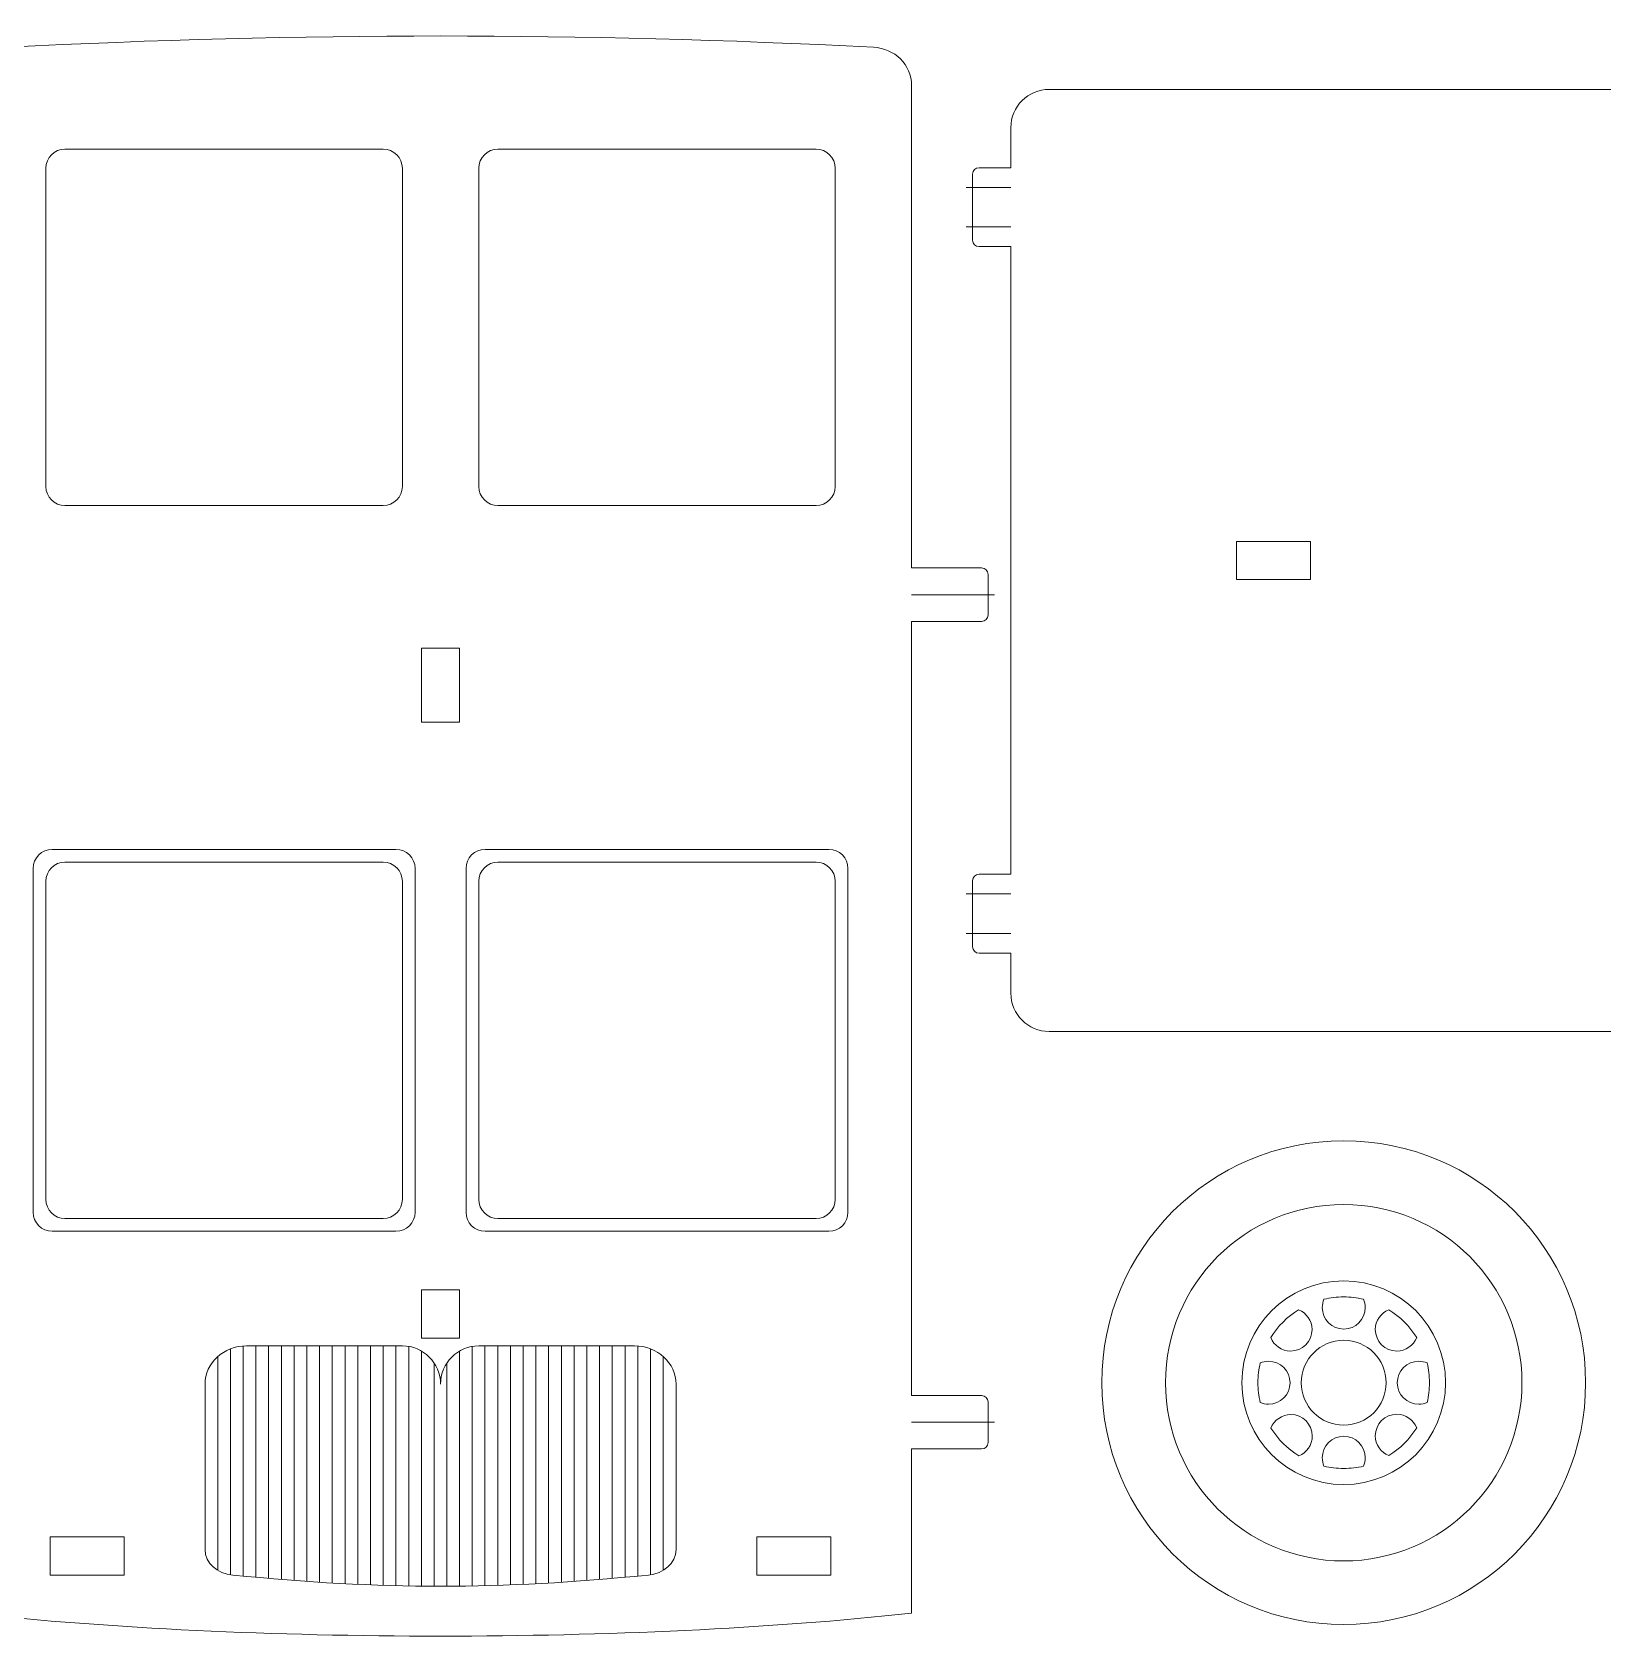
# Model space of a CAD drawing. Header units: centimetres. Extents: x -22.9 to 22.5, y -18.3 to 17.6.
# Drawn here: x -5.12 to 7.22, y 4.91 to 17.57 of the extents above; entities that cross this region are included whole.
import ezdxf

# ---------------------------------------------------------------- set-up
doc = ezdxf.new("R2010")
doc.units = ezdxf.units.CM
doc.header["$MEASUREMENT"] = 0
doc.layers.add('layer 1', color=7, linetype='Continuous')

msp = doc.modelspace()

# ---------------------------------------------------------------- linework, layer by layer
at = {"layer": 'layer 1', "color": 250, "lineweight": 9}
for points, knots in [([(1.48765, 17.45069), (1.65243, 17.44223), (1.78765, 17.31567), (1.78765, 17.15069), (1.78765, 17.15069), (1.78765, 17.15069), (1.78765, 13.36068), (1.78765, 13.36068), (1.78765, 13.36068), (1.78765, 13.36068), (2.33767, 13.36068), (2.33767, 13.36068), (2.33767, 13.36068), (2.36517, 13.36068), (2.38767, 13.33817), (2.38767, 13.31068), (2.38767, 13.31068), (2.38767, 13.31068), (2.38767, 12.99068), (2.38767, 12.99068), (2.38767, 12.99068), (2.38767, 12.96319), (2.36516, 12.94068), (2.33767, 12.94068), (2.33767, 12.94068), (2.33767, 12.94068), (1.78765, 12.94068), (1.78765, 12.94068), (1.78765, 12.94068), (1.78765, 12.94068), (1.78765, 6.8607), (1.78765, 6.8607), (1.78765, 6.8607), (1.78765, 6.8607), (2.33767, 6.8607), (2.33767, 6.8607), (2.33767, 6.8607), (2.36517, 6.8607), (2.38767, 6.83819), (2.38767, 6.8107), (2.38767, 6.8107), (2.38767, 6.8107), (2.38767, 6.4907), (2.38767, 6.4907), (2.38767, 6.4907), (2.38767, 6.46321), (2.36516, 6.4407), (2.33767, 6.4407), (2.33767, 6.4407), (2.33767, 6.4407), (1.78765, 6.4407), (1.78765, 6.4407), (1.78765, 6.4407), (1.78765, 6.4407), (1.78765, 5.1507), (1.78765, 5.1507), (1.78765, 5.1507), (-0.43165, 4.91077), (-3.39305, 4.91077), (-5.61235, 5.1507), (-5.61235, 5.1507), (-5.61235, 5.1507), (-5.61235, 6.4407), (-5.61235, 6.4407), (-5.61235, 6.4407), (-5.61235, 6.4407), (-6.16237, 6.4407), (-6.16237, 6.4407), (-6.16237, 6.4407), (-6.18986, 6.4407), (-6.21237, 6.46321), (-6.21237, 6.4907), (-6.21237, 6.4907), (-6.21237, 6.4907), (-6.21237, 6.8107), (-6.21237, 6.8107), (-6.21237, 6.8107), (-6.21237, 6.83819), (-6.18987, 6.8607), (-6.16237, 6.8607), (-6.16237, 6.8607), (-6.16237, 6.8607), (-5.61235, 6.8607), (-5.61235, 6.8607), (-5.61235, 6.8607), (-5.61235, 6.8607), (-5.61235, 12.94068), (-5.61235, 12.94068), (-5.61235, 12.94068), (-5.61235, 12.94068), (-6.16237, 12.94068), (-6.16237, 12.94068), (-6.16237, 12.94068), (-6.18986, 12.94068), (-6.21237, 12.96319), (-6.21237, 12.99068), (-6.21237, 12.99068), (-6.21237, 12.99068), (-6.21237, 13.31068), (-6.21237, 13.31068), (-6.21237, 13.31068), (-6.21237, 13.33817), (-6.18987, 13.36068), (-6.16237, 13.36068), (-6.16237, 13.36068), (-6.16237, 13.36068), (-5.61235, 13.36068), (-5.61235, 13.36068), (-5.61235, 13.36068), (-5.61235, 13.36068), (-5.61235, 17.15069), (-5.61235, 17.15069), (-5.61235, 17.15069), (-5.61235, 17.31567), (-5.47713, 17.44223), (-5.31235, 17.45069), (-5.31235, 17.45069), (-3.01125, 17.56885), (-0.81345, 17.56885), (1.48765, 17.45069)], [0, 0, 0, 0, 0.03225806, 0.03225806, 0.03225806, 0.03225806, 0.06451613, 0.06451613, 0.06451613, 0.06451613, 0.09677419, 0.09677419, 0.09677419, 0.09677419, 0.12903226, 0.12903226, 0.12903226, 0.12903226, 0.16129032, 0.16129032, 0.16129032, 0.16129032, 0.19354839, 0.19354839, 0.19354839, 0.19354839, 0.22580645, 0.22580645, 0.22580645, 0.22580645, 0.25806452, 0.25806452, 0.25806452, 0.25806452, 0.29032258, 0.29032258, 0.29032258, 0.29032258, 0.32258065, 0.32258065, 0.32258065, 0.32258065, 0.35483871, 0.35483871, 0.35483871, 0.35483871, 0.38709677, 0.38709677, 0.38709677, 0.38709677, 0.41935484, 0.41935484, 0.41935484, 0.41935484, 0.4516129, 0.4516129, 0.4516129, 0.4516129, 0.48387097, 0.48387097, 0.48387097, 0.48387097, 0.51612903, 0.51612903, 0.51612903, 0.51612903, 0.5483871, 0.5483871, 0.5483871, 0.5483871, 0.58064516, 0.58064516, 0.58064516, 0.58064516, 0.61290323, 0.61290323, 0.61290323, 0.61290323, 0.64516129, 0.64516129, 0.64516129, 0.64516129, 0.67741935, 0.67741935, 0.67741935, 0.67741935, 0.70967742, 0.70967742, 0.70967742, 0.70967742, 0.74193548, 0.74193548, 0.74193548, 0.74193548, 0.77419355, 0.77419355, 0.77419355, 0.77419355, 0.80645161, 0.80645161, 0.80645161, 0.80645161, 0.83870968, 0.83870968, 0.83870968, 0.83870968, 0.87096774, 0.87096774, 0.87096774, 0.87096774, 0.90322581, 0.90322581, 0.90322581, 0.90322581, 0.93548387, 0.93548387, 0.93548387, 0.93548387, 1, 1, 1, 1]), ([(18.45702, 9.71998), (18.45702, 9.71998), (12.77702, 9.71998), (12.77702, 9.71998), (12.77702, 9.71998), (12.77702, 9.71998), (12.77702, 9.46997), (12.77702, 9.46997), (12.77702, 9.46997), (12.77702, 9.44248), (12.75451, 9.41997), (12.72702, 9.41997), (12.72702, 9.41997), (12.72702, 9.41997), (12.20702, 9.41997), (12.20702, 9.41997), (12.20702, 9.41997), (12.17953, 9.41997), (12.15702, 9.44247), (12.15702, 9.46997), (12.15702, 9.46997), (12.15702, 9.46997), (12.15702, 9.71998), (12.15702, 9.71998), (12.15702, 9.71998), (12.15702, 9.71998), (8.65202, 9.71998), (8.65202, 9.71998), (8.65202, 9.71998), (8.65202, 9.71998), (8.65202, 9.46997), (8.65202, 9.46997), (8.65202, 9.46997), (8.65202, 9.44248), (8.62951, 9.41997), (8.60202, 9.41997), (8.60202, 9.41997), (8.60202, 9.41997), (8.08202, 9.41997), (8.08202, 9.41997), (8.08202, 9.41997), (8.05453, 9.41997), (8.03202, 9.44247), (8.03202, 9.46997), (8.03202, 9.46997), (8.03202, 9.46997), (8.03202, 9.71998), (8.03202, 9.71998), (8.03202, 9.71998), (8.03202, 9.71998), (2.86702, 9.71998), (2.86702, 9.71998), (2.86702, 9.71998), (2.70202, 9.71998), (2.56702, 9.85498), (2.56702, 10.01998), (2.56702, 10.01998), (2.56702, 10.01998), (2.56702, 10.33499), (2.56702, 10.33499), (2.56702, 10.33499), (2.56702, 10.33499), (2.31701, 10.33499), (2.31701, 10.33499), (2.31701, 10.33499), (2.28952, 10.33499), (2.26701, 10.35749), (2.26701, 10.38499), (2.26701, 10.38499), (2.26701, 10.38499), (2.26701, 10.90499), (2.26701, 10.90499), (2.26701, 10.90499), (2.26701, 10.93249), (2.28951, 10.95499), (2.31701, 10.95499), (2.31701, 10.95499), (2.31701, 10.95499), (2.56702, 10.95499), (2.56702, 10.95499), (2.56702, 10.95499), (2.56702, 10.95499), (2.56702, 15.88497), (2.56702, 15.88497), (2.56702, 15.88497), (2.56702, 15.88497), (2.31701, 15.88497), (2.31701, 15.88497), (2.31701, 15.88497), (2.28952, 15.88497), (2.26701, 15.90747), (2.26701, 15.93497), (2.26701, 15.93497), (2.26701, 15.93497), (2.26701, 16.45497), (2.26701, 16.45497), (2.26701, 16.45497), (2.26701, 16.48247), (2.28951, 16.50497), (2.31701, 16.50497), (2.31701, 16.50497), (2.31701, 16.50497), (2.56702, 16.50497), (2.56702, 16.50497), (2.56702, 16.50497), (2.56702, 16.50497), (2.56702, 16.81998), (2.56702, 16.81998), (2.56702, 16.81998), (2.56702, 16.98498), (2.70202, 17.11998), (2.86702, 17.11998), (2.86702, 17.11998), (2.86702, 17.11998), (8.03202, 17.11998), (8.03202, 17.11998), (8.03202, 17.11998), (8.03202, 17.11998), (8.03202, 17.36999), (8.03202, 17.36999), (8.03202, 17.36999), (8.03202, 17.39749), (8.05452, 17.41999), (8.08202, 17.41999), (8.08202, 17.41999), (8.08202, 17.41999), (8.60202, 17.41999), (8.60202, 17.41999), (8.60202, 17.41999), (8.62952, 17.41999), (8.65202, 17.39748), (8.65202, 17.36999), (8.65202, 17.36999), (8.65202, 17.36999), (8.65202, 17.11998), (8.65202, 17.11998), (8.65202, 17.11998), (8.65202, 17.11998), (12.15702, 17.11998), (12.15702, 17.11998), (12.15702, 17.11998), (12.15702, 17.11998), (12.15702, 17.36999), (12.15702, 17.36999), (12.15702, 17.36999), (12.15702, 17.39749), (12.17952, 17.41999), (12.20702, 17.41999), (12.20702, 17.41999), (12.20702, 17.41999), (12.72702, 17.41999), (12.72702, 17.41999), (12.72702, 17.41999), (12.75452, 17.41999), (12.77702, 17.39748), (12.77702, 17.36999), (12.77702, 17.36999), (12.77702, 17.36999), (12.77702, 17.11998), (12.77702, 17.11998), (12.77702, 17.11998), (12.77702, 17.11998), (18.45702, 17.11998), (18.45702, 17.11998), (18.45702, 17.11998), (18.45702, 17.11998), (18.45702, 17.36999), (18.45702, 17.36999), (18.45702, 17.36999), (18.45702, 17.39749), (18.47952, 17.41999), (18.50702, 17.41999), (18.50702, 17.41999), (18.50702, 17.41999), (19.02702, 17.41999), (19.02702, 17.41999), (19.02702, 17.41999), (19.05452, 17.41999), (19.07702, 17.39748), (19.07702, 17.36999), (19.07702, 17.36999), (19.07702, 17.36999), (19.07702, 17.11998), (19.07702, 17.11998), (19.07702, 17.11998), (19.07702, 17.11998), (19.36701, 17.11998), (19.36701, 17.11998), (19.36701, 17.11998), (19.53201, 17.11998), (19.66701, 16.98498), (19.66701, 16.81998), (19.66701, 16.81998), (19.66701, 16.81998), (19.66701, 16.50497), (19.66701, 16.50497), (19.66701, 16.50497), (19.66701, 16.50497), (19.91702, 16.50497), (19.91702, 16.50497), (19.91702, 16.50497), (19.94452, 16.50497), (19.96702, 16.48245), (19.96702, 16.45497), (19.96702, 16.45497), (19.96702, 16.45497), (19.96702, 15.93497), (19.96702, 15.93497), (19.96702, 15.93497), (19.96702, 15.90748), (19.94451, 15.88497), (19.91702, 15.88497), (19.91702, 15.88497), (19.91702, 15.88497), (19.66701, 15.88497), (19.66701, 15.88497), (19.66701, 15.88497), (19.66701, 15.88497), (19.66701, 10.95499), (19.66701, 10.95499), (19.66701, 10.95499), (19.66701, 10.95499), (19.91702, 10.95499), (19.91702, 10.95499), (19.91702, 10.95499), (19.94452, 10.95499), (19.96702, 10.93248), (19.96702, 10.90499), (19.96702, 10.90499), (19.96702, 10.90499), (19.96702, 10.38499), (19.96702, 10.38499), (19.96702, 10.38499), (19.96702, 10.3575), (19.94451, 10.33499), (19.91702, 10.33499), (19.91702, 10.33499), (19.91702, 10.33499), (19.66701, 10.33499), (19.66701, 10.33499), (19.66701, 10.33499), (19.66701, 10.33499), (19.66701, 10.01998), (19.66701, 10.01998), (19.66701, 10.01998), (19.66701, 9.85498), (19.53201, 9.71998), (19.36701, 9.71998), (19.36701, 9.71998), (19.36701, 9.71998), (19.07702, 9.71998), (19.07702, 9.71998), (19.07702, 9.71998), (19.07702, 9.71998), (19.07702, 9.46997), (19.07702, 9.46997), (19.07702, 9.46997), (19.07702, 9.44248), (19.05451, 9.41997), (19.02702, 9.41997), (19.02702, 9.41997), (19.02702, 9.41997), (18.50702, 9.41997), (18.50702, 9.41997), (18.50702, 9.41997), (18.47953, 9.41997), (18.45702, 9.44247), (18.45702, 9.46997), (18.45702, 9.46997), (18.45702, 9.46997), (18.45702, 9.71998), (18.45702, 9.71998)], [0, 0, 0, 0, 0.01449275, 0.01449275, 0.01449275, 0.01449275, 0.02898551, 0.02898551, 0.02898551, 0.02898551, 0.04347826, 0.04347826, 0.04347826, 0.04347826, 0.05797101, 0.05797101, 0.05797101, 0.05797101, 0.07246377, 0.07246377, 0.07246377, 0.07246377, 0.08695652, 0.08695652, 0.08695652, 0.08695652, 0.10144928, 0.10144928, 0.10144928, 0.10144928, 0.11594203, 0.11594203, 0.11594203, 0.11594203, 0.13043478, 0.13043478, 0.13043478, 0.13043478, 0.14492754, 0.14492754, 0.14492754, 0.14492754, 0.15942029, 0.15942029, 0.15942029, 0.15942029, 0.17391304, 0.17391304, 0.17391304, 0.17391304, 0.1884058, 0.1884058, 0.1884058, 0.1884058, 0.20289855, 0.20289855, 0.20289855, 0.20289855, 0.2173913, 0.2173913, 0.2173913, 0.2173913, 0.23188406, 0.23188406, 0.23188406, 0.23188406, 0.24637681, 0.24637681, 0.24637681, 0.24637681, 0.26086957, 0.26086957, 0.26086957, 0.26086957, 0.27536232, 0.27536232, 0.27536232, 0.27536232, 0.28985507, 0.28985507, 0.28985507, 0.28985507, 0.30434783, 0.30434783, 0.30434783, 0.30434783, 0.31884058, 0.31884058, 0.31884058, 0.31884058, 0.33333333, 0.33333333, 0.33333333, 0.33333333, 0.34782609, 0.34782609, 0.34782609, 0.34782609, 0.36231884, 0.36231884, 0.36231884, 0.36231884, 0.37681159, 0.37681159, 0.37681159, 0.37681159, 0.39130435, 0.39130435, 0.39130435, 0.39130435, 0.4057971, 0.4057971, 0.4057971, 0.4057971, 0.42028986, 0.42028986, 0.42028986, 0.42028986, 0.43478261, 0.43478261, 0.43478261, 0.43478261, 0.44927536, 0.44927536, 0.44927536, 0.44927536, 0.46376812, 0.46376812, 0.46376812, 0.46376812, 0.47826087, 0.47826087, 0.47826087, 0.47826087, 0.49275362, 0.49275362, 0.49275362, 0.49275362, 0.50724638, 0.50724638, 0.50724638, 0.50724638, 0.52173913, 0.52173913, 0.52173913, 0.52173913, 0.53623188, 0.53623188, 0.53623188, 0.53623188, 0.55072464, 0.55072464, 0.55072464, 0.55072464, 0.56521739, 0.56521739, 0.56521739, 0.56521739, 0.57971014, 0.57971014, 0.57971014, 0.57971014, 0.5942029, 0.5942029, 0.5942029, 0.5942029, 0.60869565, 0.60869565, 0.60869565, 0.60869565, 0.62318841, 0.62318841, 0.62318841, 0.62318841, 0.63768116, 0.63768116, 0.63768116, 0.63768116, 0.65217391, 0.65217391, 0.65217391, 0.65217391, 0.66666667, 0.66666667, 0.66666667, 0.66666667, 0.68115942, 0.68115942, 0.68115942, 0.68115942, 0.69565217, 0.69565217, 0.69565217, 0.69565217, 0.71014493, 0.71014493, 0.71014493, 0.71014493, 0.72463768, 0.72463768, 0.72463768, 0.72463768, 0.73913043, 0.73913043, 0.73913043, 0.73913043, 0.75362319, 0.75362319, 0.75362319, 0.75362319, 0.76811594, 0.76811594, 0.76811594, 0.76811594, 0.7826087, 0.7826087, 0.7826087, 0.7826087, 0.79710145, 0.79710145, 0.79710145, 0.79710145, 0.8115942, 0.8115942, 0.8115942, 0.8115942, 0.82608696, 0.82608696, 0.82608696, 0.82608696, 0.84057971, 0.84057971, 0.84057971, 0.84057971, 0.85507246, 0.85507246, 0.85507246, 0.85507246, 0.86956522, 0.86956522, 0.86956522, 0.86956522, 0.88405797, 0.88405797, 0.88405797, 0.88405797, 0.89855072, 0.89855072, 0.89855072, 0.89855072, 0.91304348, 0.91304348, 0.91304348, 0.91304348, 0.92753623, 0.92753623, 0.92753623, 0.92753623, 0.94202899, 0.94202899, 0.94202899, 0.94202899, 0.95652174, 0.95652174, 0.95652174, 0.95652174, 0.97101449, 0.97101449, 0.97101449, 0.97101449, 1, 1, 1, 1]), ([(-4.86235, 16.65068), (-4.86235, 16.65068), (-2.36235, 16.65068), (-2.36235, 16.65068), (-2.36235, 16.65068), (-2.27985, 16.65068), (-2.21235, 16.58318), (-2.21235, 16.50068), (-2.21235, 16.50068), (-2.21235, 16.50068), (-2.21235, 14.0007), (-2.21235, 14.0007), (-2.21235, 14.0007), (-2.21235, 13.9182), (-2.27985, 13.8507), (-2.36235, 13.8507), (-2.36235, 13.8507), (-2.36235, 13.8507), (-4.86235, 13.8507), (-4.86235, 13.8507), (-4.86235, 13.8507), (-4.94485, 13.8507), (-5.01235, 13.9182), (-5.01235, 14.0007), (-5.01235, 14.0007), (-5.01235, 14.0007), (-5.01235, 16.50068), (-5.01235, 16.50068), (-5.01235, 16.50068), (-5.01235, 16.58318), (-4.94485, 16.65068), (-4.86235, 16.65068)], [0, 0, 0, 0, 0.11111111, 0.11111111, 0.11111111, 0.11111111, 0.22222222, 0.22222222, 0.22222222, 0.22222222, 0.33333333, 0.33333333, 0.33333333, 0.33333333, 0.44444444, 0.44444444, 0.44444444, 0.44444444, 0.55555556, 0.55555556, 0.55555556, 0.55555556, 0.66666667, 0.66666667, 0.66666667, 0.66666667, 0.77777778, 0.77777778, 0.77777778, 0.77777778, 1, 1, 1, 1]), ([(-1.46235, 16.65068), (-1.46235, 16.65068), (1.03765, 16.65068), (1.03765, 16.65068), (1.03765, 16.65068), (1.12015, 16.65068), (1.18765, 16.58318), (1.18765, 16.50068), (1.18765, 16.50068), (1.18765, 16.50068), (1.18765, 14.0007), (1.18765, 14.0007), (1.18765, 14.0007), (1.18765, 13.9182), (1.12015, 13.8507), (1.03765, 13.8507), (1.03765, 13.8507), (1.03765, 13.8507), (-1.46235, 13.8507), (-1.46235, 13.8507), (-1.46235, 13.8507), (-1.54485, 13.8507), (-1.61235, 13.9182), (-1.61235, 14.0007), (-1.61235, 14.0007), (-1.61235, 14.0007), (-1.61235, 16.50068), (-1.61235, 16.50068), (-1.61235, 16.50068), (-1.61235, 16.58318), (-1.54485, 16.65068), (-1.46235, 16.65068)], [0, 0, 0, 0, 0.11111111, 0.11111111, 0.11111111, 0.11111111, 0.22222222, 0.22222222, 0.22222222, 0.22222222, 0.33333333, 0.33333333, 0.33333333, 0.33333333, 0.44444444, 0.44444444, 0.44444444, 0.44444444, 0.55555556, 0.55555556, 0.55555556, 0.55555556, 0.66666667, 0.66666667, 0.66666667, 0.66666667, 0.77777778, 0.77777778, 0.77777778, 0.77777778, 1, 1, 1, 1]), ([(4.33952, 13.56998), (4.33952, 13.56998), (4.91952, 13.56998), (4.91952, 13.56998), (4.91952, 13.56998), (4.91952, 13.56998), (4.91952, 13.26998), (4.91952, 13.26998), (4.91952, 13.26998), (4.91952, 13.26998), (4.33952, 13.26998), (4.33952, 13.26998), (4.33952, 13.26998), (4.33952, 13.26998), (4.33952, 13.56998), (4.33952, 13.56998)], [0, 0, 0, 0, 0.2, 0.2, 0.2, 0.2, 0.4, 0.4, 0.4, 0.4, 0.6, 0.6, 0.6, 0.6, 1, 1, 1, 1]), ([(-2.06284, 12.15068), (-2.06284, 12.15068), (-2.06284, 12.73068), (-2.06284, 12.73068), (-2.06284, 12.73068), (-2.06284, 12.73068), (-1.76283, 12.73068), (-1.76283, 12.73068), (-1.76283, 12.73068), (-1.76283, 12.73068), (-1.76283, 12.15068), (-1.76283, 12.15068), (-1.76283, 12.15068), (-1.76283, 12.15068), (-2.06284, 12.15068), (-2.06284, 12.15068)], [0, 0, 0, 0, 0.2, 0.2, 0.2, 0.2, 0.4, 0.4, 0.4, 0.4, 0.6, 0.6, 0.6, 0.6, 1, 1, 1, 1]), ([(-4.86235, 11.05068), (-4.86235, 11.05068), (-2.36235, 11.05068), (-2.36235, 11.05068), (-2.36235, 11.05068), (-2.27985, 11.05068), (-2.21235, 10.98318), (-2.21235, 10.90068), (-2.21235, 10.90068), (-2.21235, 10.90068), (-2.21235, 8.4007), (-2.21235, 8.4007), (-2.21235, 8.4007), (-2.21235, 8.3182), (-2.27985, 8.2507), (-2.36235, 8.2507), (-2.36235, 8.2507), (-2.36235, 8.2507), (-4.86235, 8.2507), (-4.86235, 8.2507), (-4.86235, 8.2507), (-4.94485, 8.2507), (-5.01235, 8.3182), (-5.01235, 8.4007), (-5.01235, 8.4007), (-5.01235, 8.4007), (-5.01235, 10.90068), (-5.01235, 10.90068), (-5.01235, 10.90068), (-5.01235, 10.98318), (-4.94485, 11.05068), (-4.86235, 11.05068)], [0, 0, 0, 0, 0.11111111, 0.11111111, 0.11111111, 0.11111111, 0.22222222, 0.22222222, 0.22222222, 0.22222222, 0.33333333, 0.33333333, 0.33333333, 0.33333333, 0.44444444, 0.44444444, 0.44444444, 0.44444444, 0.55555556, 0.55555556, 0.55555556, 0.55555556, 0.66666667, 0.66666667, 0.66666667, 0.66666667, 0.77777778, 0.77777778, 0.77777778, 0.77777778, 1, 1, 1, 1]), ([(-1.46235, 11.05068), (-1.46235, 11.05068), (1.03765, 11.05068), (1.03765, 11.05068), (1.03765, 11.05068), (1.12015, 11.05068), (1.18765, 10.98318), (1.18765, 10.90068), (1.18765, 10.90068), (1.18765, 10.90068), (1.18765, 8.4007), (1.18765, 8.4007), (1.18765, 8.4007), (1.18765, 8.3182), (1.12015, 8.2507), (1.03765, 8.2507), (1.03765, 8.2507), (1.03765, 8.2507), (-1.46235, 8.2507), (-1.46235, 8.2507), (-1.46235, 8.2507), (-1.54485, 8.2507), (-1.61235, 8.3182), (-1.61235, 8.4007), (-1.61235, 8.4007), (-1.61235, 8.4007), (-1.61235, 10.90068), (-1.61235, 10.90068), (-1.61235, 10.90068), (-1.61235, 10.98318), (-1.54485, 11.05068), (-1.46235, 11.05068)], [0, 0, 0, 0, 0.11111111, 0.11111111, 0.11111111, 0.11111111, 0.22222222, 0.22222222, 0.22222222, 0.22222222, 0.33333333, 0.33333333, 0.33333333, 0.33333333, 0.44444444, 0.44444444, 0.44444444, 0.44444444, 0.55555556, 0.55555556, 0.55555556, 0.55555556, 0.66666667, 0.66666667, 0.66666667, 0.66666667, 0.77777778, 0.77777778, 0.77777778, 0.77777778, 1, 1, 1, 1]), ([(3.2812, 6.96149), (3.2812, 8.01083), (4.13186, 8.86149), (5.1812, 8.86149), (5.1812, 8.86149), (6.23054, 8.86149), (7.0812, 8.01083), (7.0812, 6.96149), (7.0812, 6.96149), (7.0812, 5.91215), (6.23054, 5.06149), (5.1812, 5.06149), (5.1812, 5.06149), (4.13186, 5.06149), (3.2812, 5.91215), (3.2812, 6.96149)], [0, 0, 0, 0, 0.2, 0.2, 0.2, 0.2, 0.4, 0.4, 0.4, 0.4, 0.6, 0.6, 0.6, 0.6, 1, 1, 1, 1]), ([(3.7812, 6.96149), (3.7812, 6.18814), (4.40785, 5.56149), (5.1812, 5.56149), (5.1812, 5.56149), (5.95455, 5.56149), (6.5812, 6.18814), (6.5812, 6.96149), (6.5812, 6.96149), (6.5812, 7.73484), (5.95455, 8.36149), (5.1812, 8.36149), (5.1812, 8.36149), (4.40785, 8.36149), (3.7812, 7.73484), (3.7812, 6.96149)], [0, 0, 0, 0, 0.2, 0.2, 0.2, 0.2, 0.4, 0.4, 0.4, 0.4, 0.6, 0.6, 0.6, 0.6, 1, 1, 1, 1]), ([(4.3812, 6.96149), (4.3812, 7.40333), (4.73936, 7.76149), (5.1812, 7.76149), (5.1812, 7.76149), (5.62304, 7.76149), (5.9812, 7.40333), (5.9812, 6.96149), (5.9812, 6.96149), (5.9812, 6.51965), (5.62304, 6.16149), (5.1812, 6.16149), (5.1812, 6.16149), (4.73936, 6.16149), (4.3812, 6.51965), (4.3812, 6.96149)], [0, 0, 0, 0, 0.2, 0.2, 0.2, 0.2, 0.4, 0.4, 0.4, 0.4, 0.6, 0.6, 0.6, 0.6, 1, 1, 1, 1]), ([(-1.76234, 7.31068), (-1.76234, 7.31068), (-1.76234, 7.69068), (-1.76234, 7.69068), (-1.76234, 7.69068), (-1.76234, 7.69068), (-2.06235, 7.69068), (-2.06235, 7.69068), (-2.06235, 7.69068), (-2.06235, 7.69068), (-2.06235, 7.31068), (-2.06235, 7.31068), (-2.06235, 7.31068), (-2.06235, 7.31068), (-1.76234, 7.31068), (-1.76234, 7.31068)], [0, 0, 0, 0, 0.2, 0.2, 0.2, 0.2, 0.4, 0.4, 0.4, 0.4, 0.6, 0.6, 0.6, 0.6, 1, 1, 1, 1]), ([(5.33605, 7.61729), (5.34477, 7.59693), (5.34963, 7.57452), (5.34963, 7.55097), (5.34963, 7.55097), (5.34963, 7.45796), (5.27421, 7.38254), (5.1812, 7.38254), (5.1812, 7.38254), (5.08819, 7.38254), (5.01277, 7.45796), (5.01277, 7.55097), (5.01277, 7.55097), (5.01277, 7.57452), (5.01763, 7.59693), (5.02635, 7.61729), (5.02635, 7.61729), (5.07607, 7.62897), (5.12791, 7.63517), (5.1812, 7.63517), (5.1812, 7.63517), (5.23449, 7.63517), (5.28633, 7.62897), (5.33605, 7.61729)], [0, 0, 0, 0, 0.14285714, 0.14285714, 0.14285714, 0.14285714, 0.28571429, 0.28571429, 0.28571429, 0.28571429, 0.42857143, 0.42857143, 0.42857143, 0.42857143, 0.57142857, 0.57142857, 0.57142857, 0.57142857, 0.71428571, 0.71428571, 0.71428571, 0.71428571, 1, 1, 1, 1]), ([(4.82707, 7.53469), (4.88903, 7.50982), (4.9328, 7.44918), (4.9328, 7.37832), (4.9328, 7.37832), (4.9328, 7.2853), (4.8574, 7.20989), (4.76439, 7.20989), (4.76439, 7.20989), (4.69351, 7.20989), (4.63287, 7.25366), (4.608, 7.31565), (4.608, 7.31565), (4.66304, 7.40453), (4.73817, 7.47965), (4.82707, 7.53469)], [0, 0, 0, 0, 0.2, 0.2, 0.2, 0.2, 0.4, 0.4, 0.4, 0.4, 0.6, 0.6, 0.6, 0.6, 1, 1, 1, 1]), ([(5.53533, 7.53469), (5.47337, 7.50982), (5.4296, 7.44917), (5.4296, 7.37832), (5.4296, 7.37832), (5.4296, 7.2853), (5.505, 7.20989), (5.59803, 7.20989), (5.59803, 7.20989), (5.66889, 7.20989), (5.72953, 7.25366), (5.7544, 7.31564), (5.7544, 7.31564), (5.69936, 7.40452), (5.62423, 7.47965), (5.53533, 7.53469)], [0, 0, 0, 0, 0.2, 0.2, 0.2, 0.2, 0.4, 0.4, 0.4, 0.4, 0.6, 0.6, 0.6, 0.6, 1, 1, 1, 1]), ([(4.84787, 6.96149), (4.84787, 6.7774), (4.99711, 6.62816), (5.1812, 6.62816), (5.1812, 6.62816), (5.36529, 6.62816), (5.51453, 6.7774), (5.51453, 6.96149), (5.51453, 6.96149), (5.51453, 7.14558), (5.36529, 7.29482), (5.1812, 7.29482), (5.1812, 7.29482), (4.99711, 7.29482), (4.84787, 7.14558), (4.84787, 6.96149)], [0, 0, 0, 0, 0.2, 0.2, 0.2, 0.2, 0.4, 0.4, 0.4, 0.4, 0.6, 0.6, 0.6, 0.6, 1, 1, 1, 1]), ([(4.5254, 7.11636), (4.54575, 7.12508), (4.56817, 7.12992), (4.59172, 7.12992), (4.59172, 7.12992), (4.68473, 7.12992), (4.76015, 7.0545), (4.76015, 6.96149), (4.76015, 6.96149), (4.76015, 6.86848), (4.68473, 6.79306), (4.59172, 6.79306), (4.59172, 6.79306), (4.56817, 6.79306), (4.54575, 6.7979), (4.5254, 6.80662), (4.5254, 6.80662), (4.51371, 6.85633), (4.50752, 6.9082), (4.50752, 6.96149), (4.50752, 6.96149), (4.50752, 7.01478), (4.51371, 7.06664), (4.5254, 7.11636)], [0, 0, 0, 0, 0.14285714, 0.14285714, 0.14285714, 0.14285714, 0.28571429, 0.28571429, 0.28571429, 0.28571429, 0.42857143, 0.42857143, 0.42857143, 0.42857143, 0.57142857, 0.57142857, 0.57142857, 0.57142857, 0.71428571, 0.71428571, 0.71428571, 0.71428571, 1, 1, 1, 1]), ([(5.837, 7.11634), (5.81664, 7.12506), (5.79423, 7.12992), (5.77068, 7.12992), (5.77068, 7.12992), (5.67765, 7.12992), (5.60225, 7.0545), (5.60225, 6.96149), (5.60225, 6.96149), (5.60225, 6.86848), (5.67765, 6.79306), (5.77068, 6.79306), (5.77068, 6.79306), (5.79423, 6.79306), (5.81664, 6.79792), (5.837, 6.80664), (5.837, 6.80664), (5.84868, 6.85636), (5.85488, 6.9082), (5.85488, 6.96149), (5.85488, 6.96149), (5.85488, 7.01478), (5.84868, 7.06662), (5.837, 7.11634)], [0, 0, 0, 0, 0.14285714, 0.14285714, 0.14285714, 0.14285714, 0.28571429, 0.28571429, 0.28571429, 0.28571429, 0.42857143, 0.42857143, 0.42857143, 0.42857143, 0.57142857, 0.57142857, 0.57142857, 0.57142857, 0.71428571, 0.71428571, 0.71428571, 0.71428571, 1, 1, 1, 1]), ([(4.82964, 6.3867), (4.89124, 6.41174), (4.93469, 6.4722), (4.93469, 6.5428), (4.93469, 6.5428), (4.93469, 6.63581), (4.85929, 6.71121), (4.76627, 6.71121), (4.76627, 6.71121), (4.69513, 6.71121), (4.63429, 6.6671), (4.60961, 6.60476), (4.60961, 6.60476), (4.66503, 6.51614), (4.74049, 6.44134), (4.82964, 6.3867)], [0, 0, 0, 0, 0.2, 0.2, 0.2, 0.2, 0.4, 0.4, 0.4, 0.4, 0.6, 0.6, 0.6, 0.6, 1, 1, 1, 1]), ([(5.7544, 6.60736), (5.72955, 6.66932), (5.66889, 6.71309), (5.59803, 6.71309), (5.59803, 6.71309), (5.505, 6.71309), (5.4296, 6.63769), (5.4296, 6.54468), (5.4296, 6.54468), (5.4296, 6.47381), (5.47337, 6.41316), (5.53536, 6.3883), (5.53536, 6.3883), (5.62423, 6.44333), (5.69936, 6.51846), (5.7544, 6.60736)], [0, 0, 0, 0, 0.2, 0.2, 0.2, 0.2, 0.4, 0.4, 0.4, 0.4, 0.6, 0.6, 0.6, 0.6, 1, 1, 1, 1]), ([(5.33605, 6.30569), (5.34477, 6.32605), (5.34963, 6.34846), (5.34963, 6.37201), (5.34963, 6.37201), (5.34963, 6.46502), (5.27421, 6.54044), (5.1812, 6.54044), (5.1812, 6.54044), (5.08819, 6.54044), (5.01277, 6.46502), (5.01277, 6.37201), (5.01277, 6.37201), (5.01277, 6.34846), (5.01763, 6.32605), (5.02635, 6.30569), (5.02635, 6.30569), (5.07607, 6.29401), (5.12791, 6.28781), (5.1812, 6.28781), (5.1812, 6.28781), (5.23449, 6.28781), (5.28635, 6.294), (5.33605, 6.30569)], [0, 0, 0, 0, 0.14285714, 0.14285714, 0.14285714, 0.14285714, 0.28571429, 0.28571429, 0.28571429, 0.28571429, 0.42857143, 0.42857143, 0.42857143, 0.42857143, 0.57142857, 0.57142857, 0.57142857, 0.57142857, 0.71428571, 0.71428571, 0.71428571, 0.71428571, 1, 1, 1, 1]), ([(-4.39734, 5.7507), (-4.39734, 5.7507), (-4.97734, 5.7507), (-4.97734, 5.7507), (-4.97734, 5.7507), (-4.97734, 5.7507), (-4.97734, 5.45069), (-4.97734, 5.45069), (-4.97734, 5.45069), (-4.97734, 5.45069), (-4.39734, 5.45069), (-4.39734, 5.45069), (-4.39734, 5.45069), (-4.39734, 5.45069), (-4.39734, 5.7507), (-4.39734, 5.7507)], [0, 0, 0, 0, 0.2, 0.2, 0.2, 0.2, 0.4, 0.4, 0.4, 0.4, 0.6, 0.6, 0.6, 0.6, 1, 1, 1, 1]), ([(0.57264, 5.7507), (0.57264, 5.7507), (1.15264, 5.7507), (1.15264, 5.7507), (1.15264, 5.7507), (1.15264, 5.7507), (1.15264, 5.45069), (1.15264, 5.45069), (1.15264, 5.45069), (1.15264, 5.45069), (0.57264, 5.45069), (0.57264, 5.45069), (0.57264, 5.45069), (0.57264, 5.45069), (0.57264, 5.7507), (0.57264, 5.7507)], [0, 0, 0, 0, 0.2, 0.2, 0.2, 0.2, 0.4, 0.4, 0.4, 0.4, 0.6, 0.6, 0.6, 0.6, 1, 1, 1, 1])]:
    msp.add_open_spline(points, degree=3, knots=knots, dxfattribs=at)
for points in [[(2.56702, 16.34997), (2.56702, 16.34997), (2.21702, 16.34997), (2.21702, 16.34997)], [(2.56702, 16.03997), (2.56702, 16.03997), (2.21702, 16.03997), (2.21702, 16.03997)], [(1.78765, 13.15068), (1.78765, 13.15068), (2.43765, 13.15068), (2.43765, 13.15068)], [(2.56702, 10.79999), (2.56702, 10.79999), (2.21702, 10.79999), (2.21702, 10.79999)], [(2.56702, 10.48999), (2.56702, 10.48999), (2.21702, 10.48999), (2.21702, 10.48999)], [(1.78765, 6.6507), (1.78765, 6.6507), (2.43765, 6.6507), (2.43765, 6.6507)]]:
    msp.add_open_spline(points, degree=3, dxfattribs=at)
at = {"layer": 'layer 1', "color": 242, "lineweight": 9}
for points, knots in [([(-4.96236, 11.15068), (-4.96236, 11.15068), (-2.26236, 11.15068), (-2.26236, 11.15068), (-2.26236, 11.15068), (-2.17986, 11.15068), (-2.11236, 11.08318), (-2.11236, 11.00068), (-2.11236, 11.00068), (-2.11236, 11.00068), (-2.11236, 8.3007), (-2.11236, 8.3007), (-2.11236, 8.3007), (-2.11236, 8.2182), (-2.17986, 8.1507), (-2.26236, 8.1507), (-2.26236, 8.1507), (-2.26236, 8.1507), (-4.96236, 8.1507), (-4.96236, 8.1507), (-4.96236, 8.1507), (-5.04486, 8.1507), (-5.11236, 8.2182), (-5.11236, 8.3007), (-5.11236, 8.3007), (-5.11236, 8.3007), (-5.11236, 11.00068), (-5.11236, 11.00068), (-5.11236, 11.00068), (-5.11236, 11.08318), (-5.04486, 11.15068), (-4.96236, 11.15068)], [0, 0, 0, 0, 0.11111111, 0.11111111, 0.11111111, 0.11111111, 0.22222222, 0.22222222, 0.22222222, 0.22222222, 0.33333333, 0.33333333, 0.33333333, 0.33333333, 0.44444444, 0.44444444, 0.44444444, 0.44444444, 0.55555556, 0.55555556, 0.55555556, 0.55555556, 0.66666667, 0.66666667, 0.66666667, 0.66666667, 0.77777778, 0.77777778, 0.77777778, 0.77777778, 1, 1, 1, 1]), ([(-1.56235, 11.15068), (-1.56235, 11.15068), (1.13765, 11.15068), (1.13765, 11.15068), (1.13765, 11.15068), (1.22015, 11.15068), (1.28765, 11.08318), (1.28765, 11.00068), (1.28765, 11.00068), (1.28765, 11.00068), (1.28765, 8.3007), (1.28765, 8.3007), (1.28765, 8.3007), (1.28765, 8.2182), (1.22015, 8.1507), (1.13765, 8.1507), (1.13765, 8.1507), (1.13765, 8.1507), (-1.56235, 8.1507), (-1.56235, 8.1507), (-1.56235, 8.1507), (-1.64485, 8.1507), (-1.71235, 8.2182), (-1.71235, 8.3007), (-1.71235, 8.3007), (-1.71235, 8.3007), (-1.71235, 11.00068), (-1.71235, 11.00068), (-1.71235, 11.00068), (-1.71235, 11.08318), (-1.64485, 11.15068), (-1.56235, 11.15068)], [0, 0, 0, 0, 0.11111111, 0.11111111, 0.11111111, 0.11111111, 0.22222222, 0.22222222, 0.22222222, 0.22222222, 0.33333333, 0.33333333, 0.33333333, 0.33333333, 0.44444444, 0.44444444, 0.44444444, 0.44444444, 0.55555556, 0.55555556, 0.55555556, 0.55555556, 0.66666667, 0.66666667, 0.66666667, 0.66666667, 0.77777778, 0.77777778, 0.77777778, 0.77777778, 1, 1, 1, 1]), ([(-0.28001, 5.45069), (-0.16091, 5.46265), (-0.06236, 5.54071), (-0.06236, 5.65069), (-0.06236, 5.65069), (-0.06236, 5.65069), (-0.06236, 6.95069), (-0.06236, 6.95069), (-0.06236, 6.95069), (-0.06236, 7.11569), (-0.20928, 7.25069), (-0.38884, 7.25069), (-0.38884, 7.25069), (-0.38884, 7.25069), (-1.61235, 7.25069), (-1.61235, 7.25069), (-1.61235, 7.25069), (-1.77735, 7.25069), (-1.91235, 7.1157), (-1.91235, 6.95068), (-1.91235, 6.95068), (-1.91235, 7.1157), (-2.04735, 7.25069), (-2.21235, 7.25069), (-2.21235, 7.25069), (-2.21235, 7.25069), (-3.43586, 7.25069), (-3.43586, 7.25069), (-3.43586, 7.25069), (-3.61542, 7.25069), (-3.76234, 7.11569), (-3.76234, 6.95069), (-3.76234, 6.95069), (-3.76234, 6.95069), (-3.76234, 5.65069), (-3.76234, 5.65069), (-3.76234, 5.65069), (-3.76234, 5.54071), (-3.66379, 5.46265), (-3.54469, 5.45069), (-3.54469, 5.45069), (-2.37589, 5.33332), (-1.44881, 5.33332), (-0.28001, 5.45069)], [0, 0, 0, 0, 0.08333333, 0.08333333, 0.08333333, 0.08333333, 0.16666667, 0.16666667, 0.16666667, 0.16666667, 0.25, 0.25, 0.25, 0.25, 0.33333333, 0.33333333, 0.33333333, 0.33333333, 0.41666667, 0.41666667, 0.41666667, 0.41666667, 0.5, 0.5, 0.5, 0.5, 0.58333333, 0.58333333, 0.58333333, 0.58333333, 0.66666667, 0.66666667, 0.66666667, 0.66666667, 0.75, 0.75, 0.75, 0.75, 0.83333333, 0.83333333, 0.83333333, 0.83333333, 1, 1, 1, 1])]:
    msp.add_open_spline(points, degree=3, knots=knots, dxfattribs=at)
for points in [[(-3.56234, 7.22713), (-3.56234, 7.22713), (-3.56234, 5.45297), (-3.56234, 5.45297)], [(-3.46234, 7.24971), (-3.46234, 7.24971), (-3.46234, 5.44258), (-3.46234, 5.44258)], [(-3.36234, 7.25069), (-3.36234, 7.25069), (-3.36234, 5.43316), (-3.36234, 5.43316)], [(-3.26234, 7.25069), (-3.26234, 7.25069), (-3.26234, 5.42424), (-3.26234, 5.42424)], [(-3.16234, 7.25069), (-3.16234, 7.25069), (-3.16234, 5.41583), (-3.16234, 5.41583)], [(-3.06234, 7.25069), (-3.06234, 7.25069), (-3.06234, 5.40797), (-3.06234, 5.40797)], [(-2.96234, 7.25069), (-2.96234, 7.25069), (-2.96234, 5.40067), (-2.96234, 5.40067)], [(-2.86234, 7.25069), (-2.86234, 7.25069), (-2.86234, 5.39396), (-2.86234, 5.39396)], [(-2.76234, 7.25069), (-2.76234, 7.25069), (-2.76234, 5.38785), (-2.76234, 5.38785)], [(-2.66234, 7.25069), (-2.66234, 7.25069), (-2.66234, 5.38237), (-2.66234, 5.38237)], [(-2.56234, 7.25069), (-2.56234, 7.25069), (-2.56234, 5.37753), (-2.56234, 5.37753)], [(-2.46234, 7.25069), (-2.46234, 7.25069), (-2.46234, 5.37334), (-2.46234, 5.37334)], [(-2.36234, 7.25069), (-2.36234, 7.25069), (-2.36234, 5.36984), (-2.36234, 5.36984)], [(-2.26234, 7.25069), (-2.26234, 7.25069), (-2.26234, 5.36701), (-2.26234, 5.36701)], [(-2.16234, 7.2465), (-2.16234, 7.2465), (-2.16234, 5.36489), (-2.16234, 5.36489)], [(-1.66328, 7.24731), (-1.66328, 7.24731), (-1.66328, 5.3657), (-1.66328, 5.3657)], [(-1.56328, 7.2515), (-1.56328, 7.2515), (-1.56328, 5.36782), (-1.56328, 5.36782)], [(-1.46328, 7.2515), (-1.46328, 7.2515), (-1.46328, 5.37065), (-1.46328, 5.37065)], [(-1.36328, 7.2515), (-1.36328, 7.2515), (-1.36328, 5.37415), (-1.36328, 5.37415)], [(-1.26328, 7.2515), (-1.26328, 7.2515), (-1.26328, 5.37834), (-1.26328, 5.37834)], [(-1.16328, 7.2515), (-1.16328, 7.2515), (-1.16328, 5.38318), (-1.16328, 5.38318)], [(-1.06328, 7.2515), (-1.06328, 7.2515), (-1.06328, 5.38866), (-1.06328, 5.38866)], [(-0.96328, 7.2515), (-0.96328, 7.2515), (-0.96328, 5.39477), (-0.96328, 5.39477)], [(-0.86328, 7.2515), (-0.86328, 7.2515), (-0.86328, 5.40148), (-0.86328, 5.40148)], [(-0.76328, 7.2515), (-0.76328, 7.2515), (-0.76328, 5.40878), (-0.76328, 5.40878)], [(-0.66328, 7.2515), (-0.66328, 7.2515), (-0.66328, 5.41664), (-0.66328, 5.41664)], [(-0.56328, 7.2515), (-0.56328, 7.2515), (-0.56328, 5.42505), (-0.56328, 5.42505)], [(-0.46328, 7.2515), (-0.46328, 7.2515), (-0.46328, 5.43397), (-0.46328, 5.43397)], [(-0.36328, 7.25052), (-0.36328, 7.25052), (-0.36328, 5.44339), (-0.36328, 5.44339)], [(-0.26328, 7.22794), (-0.26328, 7.22794), (-0.26328, 5.45378), (-0.26328, 5.45378)], [(-3.66234, 7.16627), (-3.66234, 7.16627), (-3.66234, 5.4881), (-3.66234, 5.4881)], [(-2.06234, 5.36347), (-2.06234, 5.36347), (-2.06234, 7.21023), (-2.06234, 7.21023)], [(-1.96234, 7.116), (-1.96234, 7.116), (-1.96234, 5.36276), (-1.96234, 5.36276)], [(-1.86328, 7.11681), (-1.86328, 7.11681), (-1.86328, 5.36357), (-1.86328, 5.36357)], [(-1.76328, 5.36428), (-1.76328, 5.36428), (-1.76328, 7.21104), (-1.76328, 7.21104)], [(-0.16328, 7.16708), (-0.16328, 7.16708), (-0.16328, 5.48891), (-0.16328, 5.48891)]]:
    msp.add_open_spline(points, degree=3, dxfattribs=at)

doc.saveas('drawing.dxf')
